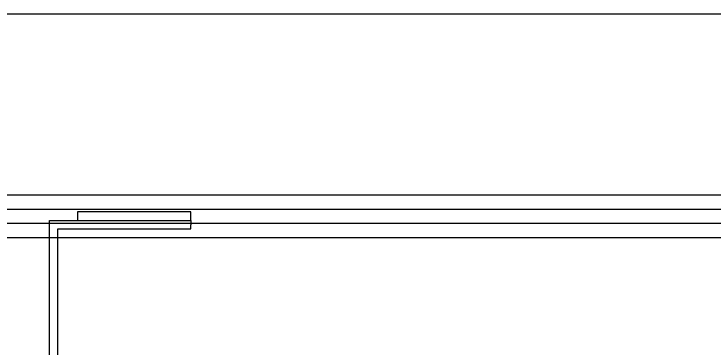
# Model space of a CAD drawing. Extents: x 59521 to 184406, y -1257 to 56672.
# Drawn here: x 70854.4 to 71349.5, y 10609.6 to 10846.5 of the extents above; entities that cross this region are included whole.
import ezdxf

# ---------------------------------------------------------------- set-up
doc = ezdxf.new("R2010")
doc.units = 0
doc.header["$MEASUREMENT"] = 0
doc.layers.get('0').update_dxf_attribs({"linetype": 'CONTINUOUS'})
doc.layers.add('1', color=2, linetype='CONTINUOUS')

msp = doc.modelspace()

# ---------------------------------------------------------------- linework, layer by layer
at = {"color": 87}
msp.add_lwpolyline([(68335.9, 10315.658), (71914.239, 10315.658), (71914.239, 10846.469), (68335.9, 10846.469)], close=True, dxfattribs=at)
at = {"color": 2}
for points in [[(70144.4, 10708.408), (71760.239, 10708.408), (71760.239, 10718.408), (70144.4, 10718.408)], [(70899.4, 10700.508), (70979.4, 10700.508), (70979.4, 10706.508), (70899.4, 10706.508)], [(68634.4, 10688.408), (71760.239, 10688.408), (71760.239, 10698.408), (68634.4, 10698.408)]]:
    msp.add_lwpolyline(points, close=True, dxfattribs=at)
at = {"layer": '1'}
for p, q in [((70879.4, 10320.508), (70879.4, 10700.508)), ((70879.4, 10700.508), (70979.4, 10700.508)), ((70979.4, 10700.508), (70979.4, 10697.508)), ((70979.4, 10694.508), (70979.4, 10697.508)), ((70885.4, 10320.508), (70885.4, 10694.508)), ((70885.4, 10694.508), (70979.4, 10694.508))]:
    msp.add_line(p, q, dxfattribs=at)

doc.saveas('drawing.dxf')
